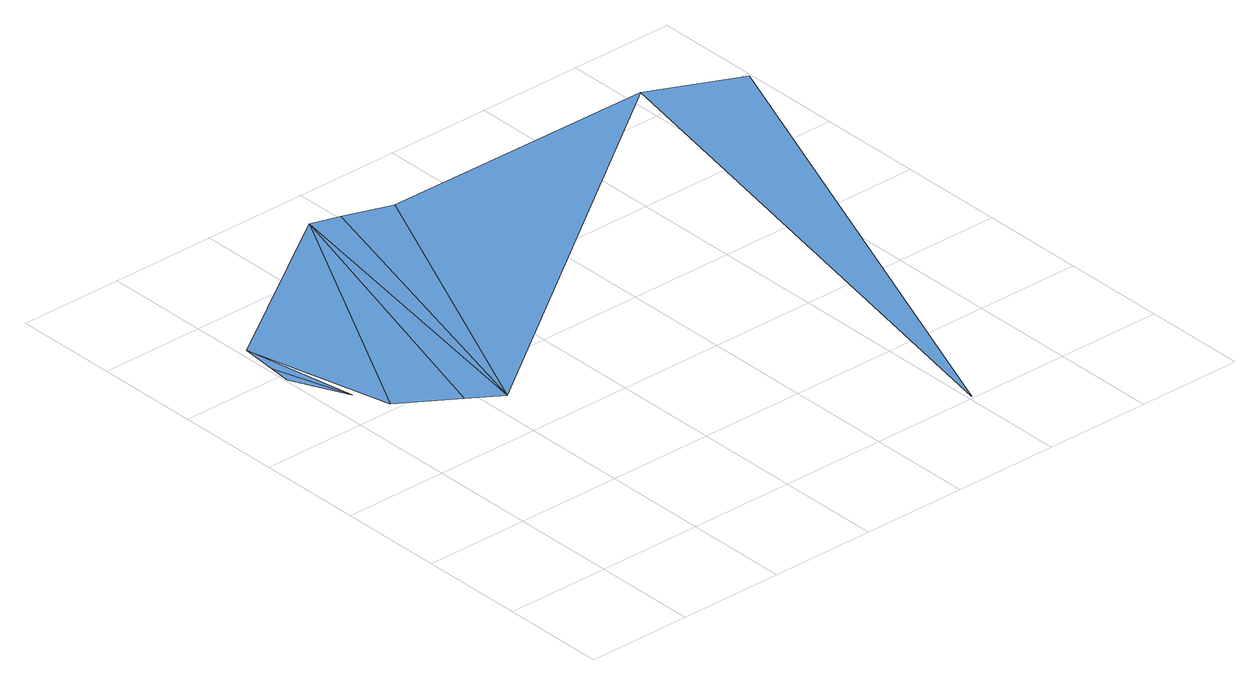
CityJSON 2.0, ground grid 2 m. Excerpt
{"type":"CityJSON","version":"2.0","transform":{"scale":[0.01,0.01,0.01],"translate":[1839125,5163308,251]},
"CityObjects":{
"waterbody1":{"type":"WaterBody","attributes":{"class":"unknow","usage":"unknow"},"geometry":[{"type":"MultiSurface","lod":"3","boundaries":[[[0,1,2]],[[3,0,2]],[[3,4,5]],[[4,6,5]],[[6,7,5]],[[5,7,8]],[[8,7,9]],[[9,7,10]],[[10,11,12]]],"semantics":{"surfaces":[{"type":"WaterSurface"}],"values":[0,0,0,0,0,0,0,0,0]}}]}
},
"vertices":[
[8,826,83],[4,785,83],[52,679,83],[15,897,83],[80,617,83],[352,1124,83],[182,549,83],[241,510,83],[406,1107,83],[497,1076,83],[1029,1071,83],[807,4,83],[1196,993,83]
]}
